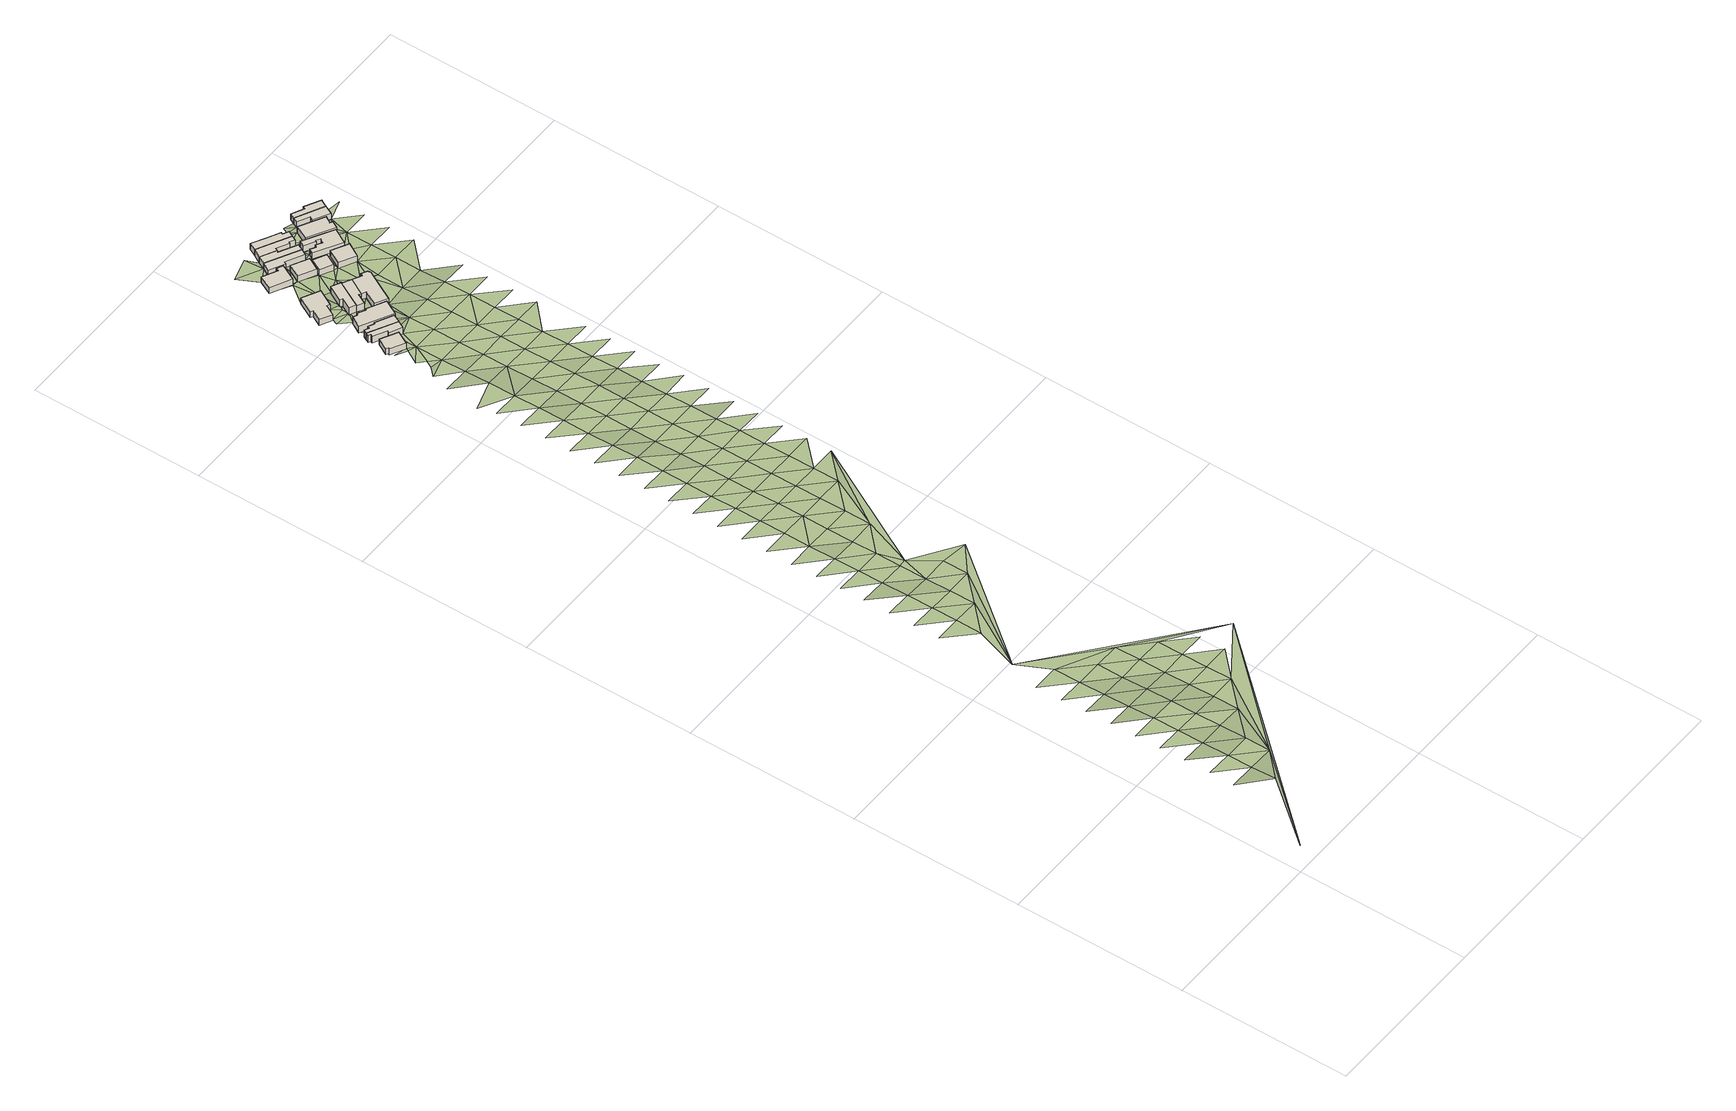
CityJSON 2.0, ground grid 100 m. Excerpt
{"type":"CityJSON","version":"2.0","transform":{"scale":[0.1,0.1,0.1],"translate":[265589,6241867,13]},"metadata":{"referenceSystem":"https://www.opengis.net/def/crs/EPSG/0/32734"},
"CityObjects":{
"building1":{"type":"Building","attributes":{"address":"38 Chatham Road Salt River Cape Town","building":"house","building:levels":"1","footprint":{"type":"Polygon"},"plus_code":"C7XQX4XJ+X5R","ground_height":15.71,"building_height":4.1,"roof_height":19.81},"geometry":[{"type":"Solid","lod":"1","boundaries":[[[[0,1,2,3]],[[1,4,5,2]],[[4,6,7,5]],[[6,8,9,7]],[[8,10,11,9]],[[10,0,3,11]],[[3,2,5,7,9,11]],[[10,8,6,4,1,0]]]]}]},
"building2":{"type":"Building","attributes":{"address":"Chatham Road Salt River Cape Town","building":"house","building:levels":"1","footprint":{"type":"Polygon"},"plus_code":"C7XWXWX2+XMR","ground_height":15.71,"building_height":4.1,"roof_height":19.81},"geometry":[{"type":"Solid","lod":"1","boundaries":[[[[12,13,14,15]],[[13,16,17,14]],[[16,18,19,17]],[[18,20,21,19]],[[20,22,23,21]],[[22,24,25,23]],[[24,26,27,25]],[[26,12,15,27]],[[15,14,17,19,21,23,25,27]],[[26,24,22,20,18,16,13,12]]]]}]},
"building3":{"type":"Building","attributes":{"address":"Chatham Road Salt River Cape Town","building":"house","building:levels":"1","footprint":{"type":"Polygon"},"plus_code":"C8X2XMX4+X6W","ground_height":15.71,"building_height":4.1,"roof_height":19.81},"geometry":[{"type":"Solid","lod":"1","boundaries":[[[[28,29,30,15]],[[29,31,32,30]],[[31,33,34,32]],[[33,35,36,34]],[[35,37,38,36]],[[37,39,40,38]],[[39,41,14,40]],[[41,28,15,14]],[[15,30,32,34,36,38,40,14]],[[41,39,37,35,33,31,29,28]]]]}]},
"building4":{"type":"Building","attributes":{"address":"78 Pope Street Salt River Cape Town","building":"house","building:levels":"1","footprint":{"type":"Polygon"},"plus_code":"C7XPXPXJ+XPX","ground_height":14.35,"building_height":4.1,"roof_height":18.45},"geometry":[{"type":"Solid","lod":"1","boundaries":[[[[42,43,44,45]],[[43,46,47,44]],[[46,48,49,47]],[[48,50,51,49]],[[50,52,53,51]],[[52,54,55,53]],[[54,56,57,55]],[[56,42,45,57]],[[45,44,47,49,51,53,55,57]],[[56,54,52,50,48,46,43,42]]]]}]},
"building5":{"type":"Building","attributes":{"address":"32 Chatham Road Salt River Cape Town","building":"house","building:levels":"1","footprint":{"type":"Polygon"},"plus_code":"C8XCXPX5+XCR","ground_height":14.81,"building_height":4.1,"roof_height":18.91},"geometry":[{"type":"Solid","lod":"1","boundaries":[[[[58,59,60,61]],[[59,62,63,60]],[[62,64,65,63]],[[64,66,67,65]],[[66,68,69,67]],[[68,70,71,69]],[[70,72,73,71]],[[72,58,61,73]],[[61,60,63,65,67,69,71,73]],[[72,70,68,66,64,62,59,58]]]]}]},
"building6":{"type":"Building","attributes":{"address":"Pope Street Salt River Cape Town","building":"house","building:levels":"1","footprint":{"type":"Polygon"},"plus_code":"C8XCX2XQ+XWX","ground_height":14.81,"building_height":4.1,"roof_height":18.91},"geometry":[{"type":"Solid","lod":"1","boundaries":[[[[74,75,76,77,78,79]],[[75,80,81,77,76]],[[80,82,83,81]],[[82,84,85,83]],[[84,86,87,85]],[[86,74,79,78,87]],[[78,77,81,83,85,87]],[[86,84,82,80,75,74]]]]}]},
"building7":{"type":"Building","attributes":{"address":"39 Kingsley Road Salt River Cape Town","building":"house","building:levels":"1","footprint":{"type":"Polygon"},"plus_code":"C7XWX7XM+XVR","ground_height":13.7,"building_height":4.1,"roof_height":17.8},"geometry":[{"type":"Solid","lod":"1","boundaries":[[[[88,89,90,91]],[[89,92,93,90]],[[92,94,95,93]],[[94,96,97,95]],[[96,98,99,97]],[[98,88,91,99]],[[91,90,93,95,97,99]],[[98,96,94,92,89,88]]]]}]},
"building8":{"type":"Building","attributes":{"address":"Pope Street Salt River Cape Town","building":"house","building:levels":"1","footprint":{"type":"Polygon"},"plus_code":"C8XJXHX7+XFX","ground_height":14.31,"building_height":4.1,"roof_height":18.41},"geometry":[{"type":"Solid","lod":"1","boundaries":[[[[100,74,79,101]],[[74,86,102,79]],[[86,103,104,102]],[[103,105,106,104]],[[105,107,108,106]],[[107,100,101,108]],[[101,79,102,104,106,108]],[[107,105,103,86,74,100]]]]}]},
"building9":{"type":"Building","attributes":{"address":"86 Pope Street Salt River Cape Town","building":"house","building:levels":"1","footprint":{"type":"Polygon"},"plus_code":"C8XVXVX5+XCW","ground_height":14.31,"building_height":4.1,"roof_height":18.41},"geometry":[{"type":"Solid","lod":"1","boundaries":[[[[109,110,108,101]],[[110,111,112,108]],[[111,113,114,112]],[[113,115,116,114]],[[115,117,118,116]],[[117,119,120,118]],[[119,121,122,120]],[[121,123,124,122]],[[123,109,101,124]],[[101,108,112,114,116,118,120,122,124]],[[123,121,119,117,115,113,111,110,109]]]]}]},
"building10":{"type":"Building","attributes":{"address":"17 Pope Street Salt River Cape Town","building":"house","building:levels":"1","footprint":{"type":"Polygon"},"plus_code":"C8XHXCX8+XFR","ground_height":13.89,"building_height":4.1,"roof_height":17.99},"geometry":[{"type":"Solid","lod":"1","boundaries":[[[[125,126,127,128]],[[126,129,130,127]],[[129,131,132,130]],[[131,125,128,132]],[[128,127,130,132]],[[131,129,126,125]]]]}]},
"building11":{"type":"Building","attributes":{"address":"37 Kingsley Road Salt River Cape Town","building":"house","building:levels":"1","footprint":{"type":"Polygon"},"plus_code":"C8XCXGXP+X4V","ground_height":13.7,"building_height":4.1,"roof_height":17.8},"geometry":[{"type":"Solid","lod":"1","boundaries":[[[[133,134,135,136]],[[134,137,138,135]],[[137,139,140,138]],[[139,141,142,140]],[[141,143,144,142]],[[143,133,136,144]],[[136,135,138,140,142,144]],[[143,141,139,137,134,133]]]]}]},
"building12":{"type":"Building","attributes":{"address":"35 Kingsley Road Salt River Cape Town","building":"house","building:levels":"1","footprint":{"type":"Polygon"},"plus_code":"C8XMXHX9+XPW","ground_height":13.65,"building_height":4.1,"roof_height":17.75},"geometry":[{"type":"Solid","lod":"1","boundaries":[[[[145,146,147,144]],[[146,148,149,147]],[[148,150,151,149]],[[150,152,153,151]],[[152,154,136,153]],[[154,145,144,136]],[[144,147,149,151,153,136]],[[154,152,150,148,146,145]]]]}]},
"building13":{"type":"Building","attributes":{"address":"19A Pope Street Salt River Cape Town","building":"house","building:levels":"1","footprint":{"type":"Polygon"},"plus_code":"C8XXXPXH+X6W","ground_height":13.89,"building_height":4.1,"roof_height":17.99},"geometry":[{"type":"Solid","lod":"1","boundaries":[[[[155,156,157,158]],[[156,159,160,157]],[[159,161,162,160]],[[161,155,158,162]],[[158,157,160,162]],[[161,159,156,155]]]]}]},
"building14":{"type":"Building","attributes":{"address":"33 Kingsley Road Salt River Cape Town","building":"house","building:levels":"1","footprint":{"type":"Polygon"},"plus_code":"C8XMXCXF+XFX","ground_height":13.65,"building_height":4.1,"roof_height":17.75},"geometry":[{"type":"Solid","lod":"1","boundaries":[[[[152,150,151,153]],[[150,163,164,151]],[[163,165,166,164]],[[165,167,168,166]],[[167,169,170,168]],[[169,171,172,173,170]],[[171,174,175,176,173,172]],[[174,152,153,176,175]],[[153,151,164,166,168,170,173,176]],[[174,171,169,167,165,163,150,152]]]]}]},
"building15":{"type":"Building","attributes":{"address":"31 Kingsley Road Salt River Cape Town","building":"house","building:levels":"1","footprint":{"type":"Polygon"},"plus_code":"C8XQXWXP+XCR","ground_height":13.4,"building_height":4.1,"roof_height":17.5},"geometry":[{"type":"Solid","lod":"1","boundaries":[[[[174,171,172,175]],[[171,177,178,172]],[[177,179,180,178]],[[179,181,182,180]],[[181,183,184,182]],[[183,185,186,184]],[[185,174,175,186]],[[175,172,178,180,182,184,186]],[[185,183,181,179,177,171,174]]]]}]},
"building16":{"type":"Building","attributes":{"address":"26 Chatham Road Salt River Cape Town","building":"house","building:levels":"1","footprint":{"type":"Polygon"},"plus_code":"C9XGXQXV+X6V","ground_height":14.02,"building_height":4.1,"roof_height":18.12},"geometry":[{"type":"Solid","lod":"1","boundaries":[[[[187,188,189,190]],[[188,191,192,189]],[[191,193,194,192]],[[193,187,190,194]],[[190,189,192,194]],[[193,191,188,187]]]]}]},
"building17":{"type":"Building","attributes":{"address":"24 Chatham Road Salt River Cape Town","building":"house","building:levels":"1","footprint":{"type":"Polygon"},"plus_code":"C9XQXXXC+X7V","ground_height":13.89,"building_height":4.1,"roof_height":17.99},"geometry":[{"type":"Solid","lod":"1","boundaries":[[[[195,196,197,198]],[[196,199,200,197]],[[199,201,202,200]],[[201,203,204,202]],[[203,205,206,204]],[[205,207,208,206]],[[207,209,210,208]],[[209,211,212,210]],[[211,213,214,212]],[[213,215,216,214]],[[215,217,218,216]],[[217,195,198,218]],[[198,197,200,202,204,206,208,210,212,214,216,218]],[[217,215,213,211,209,207,205,203,201,199,196,195]]]]}]},
"building18":{"type":"Building","attributes":{"address":"22 Chatham Road Salt River Cape Town","building":"house","building:levels":"1","footprint":{"type":"Polygon"},"plus_code":"C9XWX4X3+X8R","ground_height":13.65,"building_height":4.1,"roof_height":17.75},"geometry":[{"type":"Solid","lod":"1","boundaries":[[[[219,220,221,222]],[[220,223,224,221]],[[223,225,226,224]],[[225,227,228,226]],[[227,229,230,228]],[[229,219,222,230]],[[222,221,224,226,228,230]],[[229,227,225,223,220,219]]]]}]},
"building19":{"type":"Building","attributes":{"address":"20 Chatham Road Salt River Cape Town","building":"house","building:levels":"1","footprint":{"type":"Polygon"},"plus_code":"CCX7XGX5+XFX","ground_height":13.43,"building_height":4.1,"roof_height":17.53},"geometry":[{"type":"Solid","lod":"1","boundaries":[[[[231,232,233,234,235]],[[232,236,237,233]],[[236,238,239,237]],[[238,240,241,239]],[[240,242,243,244,241]],[[242,231,235,234,244,243]],[[234,233,237,239,241,244]],[[242,240,238,236,232,231]]]]}]},
"building20":{"type":"Building","attributes":{"address":"18 Chatham Road Salt River Cape Town","building":"house","building:levels":"1","footprint":{"type":"Polygon"},"plus_code":"CCX7XRXC+XXV","ground_height":13.21,"building_height":4.1,"roof_height":17.31},"geometry":[{"type":"Solid","lod":"1","boundaries":[[[[245,246,243,235]],[[246,247,248,243]],[[247,249,250,248]],[[249,251,252,250]],[[251,253,254,252]],[[253,245,235,254]],[[235,243,248,250,252,254]],[[253,251,249,247,246,245]]]]}]},
"terrain1":{"type":"TINRelief","geometry":[{"type":"CompositeSurface","lod":"1","boundaries":[[[255,256,257]],[[258,259,257]],[[260,261,258]],[[262,263,260]],[[258,257,256]],[[260,258,256]],[[264,265,262]],[[260,266,262]],[[267,268,264]],[[266,260,256]],[[264,262,269]],[[270,271,267]],[[262,266,269]],[[267,264,272]],[[273,270,274]],[[256,255,275]],[[272,264,269]],[[266,256,276]],[[267,277,270]],[[278,274,279]],[[277,267,272]],[[269,266,276]],[[270,280,274]],[[281,282,279]],[[276,272,269]],[[277,280,270]],[[279,274,283]],[[284,277,272]],[[283,274,280]],[[284,272,276]],[[256,285,276]],[[281,279,286]],[[287,280,277]],[[286,279,283]],[[287,277,284]],[[288,281,289]],[[290,283,280]],[[290,280,287]],[[284,276,285]],[[291,292,293]],[[289,281,286]],[[294,286,283]],[[284,285,287]],[[295,291,288]],[[294,283,290]],[[292,296,297]],[[290,287,298]],[[289,286,294]],[[296,299,300]],[[298,287,285]],[[256,275,285]],[[295,292,291]],[[294,290,301]],[[296,292,295]],[[301,290,298]],[[299,302,303]],[[295,288,304]],[[294,305,289]],[[275,288,289]],[[306,299,296]],[[302,307,308]],[[305,294,301]],[[298,285,309]],[[295,306,296]],[[310,302,299]],[[301,298,309]],[[307,311,312]],[[306,310,299]],[[301,313,305]],[[307,302,314]],[[311,315,316]],[[310,314,302]],[[288,317,304]],[[275,289,305]],[[304,306,295]],[[318,311,307]],[[315,319,320]],[[304,310,306]],[[314,318,307]],[[314,310,321]],[[322,315,311]],[[319,323,324]],[[318,322,311]],[[318,314,321]],[[321,310,325]],[[325,310,304]],[[323,326,327]],[[319,315,328]],[[322,329,315]],[[323,319,328]],[[326,330,331]],[[315,329,328]],[[332,318,321]],[[318,332,322]],[[321,325,317]],[[325,304,317]],[[326,323,333]],[[330,334,335]],[[329,322,332]],[[328,333,323]],[[326,336,330]],[[334,337,338]],[[328,329,339]],[[333,336,326]],[[339,329,332]],[[334,330,340]],[[337,341,342]],[[343,333,328]],[[336,340,330]],[[343,328,339]],[[337,334,344]],[[341,345,346]],[[347,336,333]],[[340,344,334]],[[347,333,343]],[[337,348,341]],[[332,321,349]],[[345,350,351]],[[339,332,352]],[[340,336,353]],[[344,348,337]],[[353,336,347]],[[345,341,354]],[[343,339,352]],[[350,355,356]],[[357,344,340]],[[348,354,341]],[[347,343,352]],[[357,340,353]],[[350,345,358]],[[355,359,360]],[[361,348,344]],[[354,358,345]],[[353,347,362]],[[361,344,357]],[[350,363,355]],[[359,364,365]],[[362,347,352]],[[332,349,352]],[[354,348,366]],[[358,363,350]],[[357,353,367]],[[366,348,361]],[[368,369,364]],[[359,355,370]],[[353,362,367]],[[371,358,354]],[[363,370,355]],[[372,361,357]],[[371,354,366]],[[364,359,373]],[[374,375,368]],[[357,367,372]],[[376,363,358]],[[352,349,362]],[[370,373,359]],[[377,366,361]],[[376,358,371]],[[378,379,380]],[[372,377,361]],[[374,380,379]],[[370,363,381]],[[367,362,382]],[[368,364,383]],[[373,384,364]],[[366,385,371]],[[380,386,378]],[[381,363,376]],[[372,367,382]],[[374,368,383]],[[377,385,366]],[[383,364,384]],[[387,388,386]],[[370,389,373]],[[390,391,392]],[[388,387,392]],[[380,387,386]],[[376,371,393]],[[370,381,389]],[[394,380,374]],[[377,372,395]],[[387,390,392]],[[385,393,371]],[[373,396,384]],[[394,374,383]],[[397,398,399]],[[398,397,0]],[[387,0,390]],[[381,376,400]],[[35,401,37]],[[396,373,389]],[[380,402,387]],[[403,385,377]],[[393,400,376]],[[31,404,35]],[[387,405,0]],[[384,406,383]],[[394,402,380]],[[405,398,0]],[[31,35,33]],[[407,389,381]],[[406,384,396]],[[393,385,408]],[[409,410,411]],[[400,407,381]],[[409,411,412]],[[387,413,405]],[[414,404,31]],[[415,394,383]],[[402,413,387]],[[412,416,417]],[[410,418,419]],[[420,396,389]],[[412,417,409]],[[415,383,406]],[[410,421,418]],[[421,410,409]],[[400,393,422]],[[407,420,389]],[[423,414,31]],[[424,409,417]],[[425,402,394]],[[426,427,405]],[[428,429,417]],[[424,417,429]],[[430,418,421]],[[426,405,413]],[[406,396,431]],[[409,432,421]],[[425,394,415]],[[427,426,423]],[[421,432,430]],[[433,407,400]],[[56,418,430]],[[434,424,429]],[[420,431,396]],[[414,423,426]],[[413,402,435]],[[429,113,434]],[[56,436,437]],[[438,415,406]],[[435,402,425]],[[429,62,113]],[[439,436,440]],[[62,414,426]],[[430,441,56]],[[442,420,407]],[[431,438,406]],[[113,111,434]],[[443,426,413]],[[133,444,88]],[[445,434,110]],[[62,446,113]],[[436,56,447]],[[426,115,62]],[[111,110,434]],[[446,115,113]],[[448,425,415]],[[413,435,443]],[[88,98,134]],[[440,436,447]],[[62,115,446]],[[133,88,134]],[[431,420,449]],[[438,448,415]],[[156,56,441]],[[444,133,450]],[[56,156,447]],[[96,134,98]],[[115,426,451]],[[447,452,440]],[[453,435,425]],[[451,426,443]],[[454,441,74]],[[134,96,137]],[[440,452,94]],[[455,438,431]],[[453,425,448]],[[454,156,441]],[[94,137,96]],[[450,133,152]],[[447,156,126]],[[74,109,454]],[[452,137,94]],[[137,452,139]],[[456,115,451]],[[443,435,457]],[[458,448,438]],[[435,453,459]],[[454,109,121]],[[117,115,456]],[[454,460,156]],[[156,155,126]],[[139,452,461]],[[109,123,121]],[[451,443,457]],[[435,459,457]],[[462,454,121]],[[129,126,155]],[[452,129,461]],[[460,454,462]],[[453,448,463]],[[155,464,129]],[[456,465,117]],[[456,451,466]],[[465,119,117]],[[464,461,129]],[[467,468,469]],[[460,462,161]],[[463,459,453]],[[469,470,467]],[[121,119,471]],[[161,464,155]],[[121,471,462]],[[457,466,451]],[[472,461,464]],[[461,472,143]],[[469,468,473]],[[465,471,119]],[[161,462,193]],[[472,199,143]],[[161,193,464]],[[143,199,473]],[[459,474,457]],[[465,456,475]],[[199,472,476]],[[466,477,456]],[[478,469,473]],[[479,469,478]],[[473,199,196]],[[472,480,476]],[[196,478,473]],[[481,464,193]],[[199,476,482]],[[471,465,475]],[[456,477,475]],[[483,478,196]],[[484,478,483]],[[476,485,482]],[[486,466,457]],[[482,487,488]],[[487,482,485]],[[179,489,181]],[[193,490,481]],[[491,484,483]],[[181,489,492]],[[196,195,483]],[[489,484,491]],[[493,477,466]],[[490,471,494]],[[491,492,489]],[[475,494,471]],[[492,491,495]],[[492,495,496]],[[481,490,497]],[[483,195,498]],[[475,477,499]],[[494,497,490]],[[495,231,496]],[[497,195,481]],[[491,238,495]],[[475,499,494]],[[225,238,491]],[[497,498,195]],[[236,495,238]],[[498,497,220]],[[225,223,220]],[[500,497,494]],[[497,240,220]],[[225,240,238]],[[240,225,220]],[[240,497,501]],[[247,502,503]],[[504,242,240]]]}]}
},
"vertices":[
[326,5737,27],[232,5788,27],[232,5788,68],[326,5737,68],[196,5723,27],[196,5723,68],[210,5716,27],[210,5716,68],[205,5708,27],[205,5708,68],[286,5664,27],[286,5664,68],
[386,5781,21],[227,5864,21],[227,5864,68],[386,5781,68],[217,5846,21],[217,5846,68],[231,5839,21],[231,5839,68],[224,5826,21],[224,5826,68],[299,5787,21],[299,5787,68],[293,5776,21],[293,5776,68],[363,5739,21],[363,5739,68],
[386,5781,18],[407,5824,18],[407,5824,68],[308,5875,18],[308,5875,68],[304,5867,18],[304,5867,68],[269,5885,18],[269,5885,68],[263,5873,18],[263,5873,68],[239,5885,18],[239,5885,68],[227,5864,18],
[243,6276,13],[193,6182,13],[193,6182,54],[243,6276,54],[207,6174,13],[207,6174,54],[176,6115,13],[176,6115,54],[242,6079,13],[242,6079,54],[274,6139,13],[274,6139,54],[290,6131,13],[290,6131,54],[340,6224,13],[340,6224,54],
[249,5925,13],[426,5832,13],[426,5832,59],[249,5925,59],[470,5916,13],[470,5916,59],[365,5971,13],[365,5971,59],[361,5963,13],[361,5963,59],[316,5987,13],[316,5987,59],[310,5976,13],[310,5976,59],[283,5989,13],[283,5989,59],
[440,6173,10],[390,6199,10],[390,6199,54],[390,6199,59],[440,6173,59],[440,6173,54],[341,6108,10],[341,6108,59],[354,6101,10],[354,6101,59],[321,6041,10],[321,6041,59],[359,6021,10],[359,6021,59],
[250,6521,7],[211,6445,7],[211,6445,48],[250,6521,48],[328,6386,7],[328,6386,48],[375,6478,7],[375,6478,48],[341,6495,7],[341,6495,48],[333,6479,7],[333,6479,48],
[494,6145,10],[494,6145,54],[359,6021,54],[397,6000,10],[397,6000,54],[428,6056,10],[428,6056,54],[441,6049,10],[441,6049,54],
[494,6145,13],[441,6049,13],[465,6036,13],[465,6036,54],[423,5958,13],[423,5958,54],[493,5921,13],[493,5921,54],[588,6099,13],[588,6099,54],[584,6115,13],[584,6115,54],[551,6133,13],[551,6133,54],[543,6119,13],[543,6119,54],
[358,6377,9],[452,6328,9],[452,6328,50],[358,6377,50],[490,6400,9],[490,6400,50],[396,6450,9],[396,6450,50],
[333,6566,7],[306,6519,7],[306,6519,48],[333,6566,48],[393,6475,7],[393,6475,48],[399,6486,7],[399,6486,48],[500,6434,7],[500,6434,48],[518,6468,7],[518,6468,48],
[518,6468,4],[535,6501,4],[535,6501,48],[435,6554,4],[435,6554,48],[442,6564,4],[442,6564,48],[354,6610,4],[354,6610,48],[333,6566,4],
[489,6385,9],[453,6316,9],[453,6316,50],[489,6385,50],[525,6278,9],[525,6278,50],[562,6347,9],[562,6347,50],
[449,6577,4],[449,6577,48],[518,6541,4],[518,6541,48],[522,6549,4],[522,6549,48],[551,6534,4],[551,6534,48],[565,6560,4],[565,6560,45],[565,6560,48],[381,6658,4],[381,6658,45],[381,6658,48],
[584,6593,4],[584,6593,45],[550,6611,4],[550,6611,45],[556,6621,4],[556,6621,45],[488,6656,4],[488,6656,45],[404,6702,4],[404,6702,45],
[550,6269,9],[642,6219,9],[642,6219,51],[550,6269,51],[686,6299,9],[686,6299,51],[594,6349,9],[594,6349,51],
[727,6412,7],[558,6507,7],[558,6507,50],[727,6412,50],[541,6476,7],[541,6476,50],[603,6441,7],[603,6441,50],[606,6446,7],[606,6446,50],[629,6432,7],[629,6432,50],[617,6411,7],[617,6411,50],[580,6432,7],[580,6432,50],[572,6419,7],[572,6419,50],[542,6436,7],[542,6436,50],[528,6412,7],[528,6412,50],[679,6327,7],[679,6327,50],
[742,6418,4],[762,6456,4],[762,6456,48],[742,6418,48],[748,6464,4],[748,6464,48],[770,6503,4],[770,6503,48],[632,6578,4],[632,6578,48],[590,6501,4],[590,6501,48],
[672,6629,4],[658,6600,4],[658,6600,45],[672,6629,45],[672,6629,43],[724,6566,4],[724,6566,45],[714,6547,4],[714,6547,45],[805,6498,4],[805,6498,45],[830,6547,4],[830,6547,43],[830,6547,45],
[672,6629,1],[830,6547,1],[853,6590,1],[853,6590,43],[764,6637,1],[764,6637,43],[756,6623,1],[756,6623,43],[688,6658,1],[688,6658,43],
[5,5,186],[474,530,145],[324,385,162],[324,530,150],[173,530,154],[324,675,150],[173,675,154],[324,830,144],[173,830,148],[324,980,139],[173,980,142],[474,675,145],[324,1130,136],[173,1130,138],[474,830,139],[324,1280,129],[173,1280,134],[474,980,136],[173,1430,126],[324,1430,122],[1092,1199,119],[624,830,133],[474,1130,132],[173,1580,117],[324,1580,116],[474,1280,125],[324,1735,113],[173,1735,113],[474,1430,116],[624,980,128],[774,980,128],[474,1580,115],[624,1130,122],[234,1926,108],[624,1580,112],[624,1280,117],[324,2180,98],[324,2330,97],[173,2330,100],[624,1430,116],[474,2330,93],[324,2480,94],[173,2480,98],[774,1130,122],[324,2630,92],[173,2630,97],[774,1280,117],[324,2785,87],[173,2785,93],[624,2480,89],[774,1430,116],[474,2480,89],[324,2930,84],[173,2930,87],[924,1130,121],[474,2630,85],[324,3075,81],[173,3075,84],[924,1280,115],[474,2785,82],[324,3230,75],[173,3230,76],[780,2610,85],[474,2930,81],[324,3380,75],[173,3380,76],[517,2788,82],[474,3075,77],[324,3530,75],[173,3530,73],[624,2630,85],[324,3680,70],[173,3680,72],[474,3380,74],[474,3230,74],[324,3830,66],[173,3830,70],[624,3075,77],[474,3530,71],[324,3980,66],[173,3980,70],[474,3680,67],[324,4125,65],[173,4125,69],[624,3230,74],[474,3830,64],[324,4280,66],[173,4280,67],[624,3380,74],[474,3980,62],[324,4430,63],[173,4430,65],[624,3530,71],[474,4125,59],[924,3530,64],[324,4580,57],[173,4580,59],[774,3380,71],[624,3680,67],[474,4280,54],[324,4730,57],[173,4730,59],[624,3830,64],[474,4430,53],[324,4880,52],[173,4880,56],[624,3980,62],[774,3530,67],[474,4580,52],[324,5030,49],[173,5030,50],[624,4125,59],[774,3680,65],[324,5185,44],[149,5130,44],[474,4730,52],[624,4280,54],[774,3830,63],[474,4880,47],[324,5330,38],[173,5330,41],[624,4430,53],[774,3980,62],[252,5486,33],[204,5440,36],[324,5475,33],[624,4580,52],[924,3680,63],[474,5185,35],[474,5030,41],[774,4125,58],[274,5526,33],[324,5630,30],[232,5567,32],[624,4730,52],[286,5664,30],[214,5681,32],[277,5646,30],[774,4280,53],[474,5330,33],[924,3830,61],[624,4880,47],[232,5788,30],[293,5776,27],[299,5787,27],[774,4430,50],[239,5885,21],[474,5475,29],[924,3980,58],[249,5925,18],[363,5739,27],[624,5030,41],[774,4580,45],[924,4125,53],[321,6041,18],[242,6079,21],[228,6044,21],[283,5989,18],[474,5630,27],[426,5832,23],[624,5185,35],[310,5976,18],[316,5987,18],[290,6131,18],[274,6139,18],[774,4730,45],[324,6080,18],[924,4280,53],[407,5824,23],[359,6021,18],[624,5330,33],[474,5780,23],[386,5781,27],[361,5963,18],[365,5971,18],[341,6108,18],[774,4880,42],[354,6101,18],[924,4430,54],[397,6000,18],[624,5475,29],[324,6380,10],[243,6276,15],[774,5030,39],[211,6445,10],[328,6386,10],[390,6199,13],[924,4580,40],[624,5630,27],[190,6639,7],[428,6056,13],[474,5930,13],[358,6377,10],[774,5185,33],[924,4730,40],[324,6680,4],[624,5780,23],[396,6450,10],[774,5330,29],[474,6230,10],[924,4880,37],[624,5930,13],[774,5630,22],[924,5030,36],[774,5475,25],[525,6278,10],[500,6434,9],[550,6269,10],[924,5330,28],[528,6412,9],[624,6080,13],[774,5780,20],[442,6564,7],[435,6554,7],[518,6541,7],[449,6577,7],[642,6219,10],[542,6436,9],[535,6501,7],[924,5475,25],[774,6080,11],[580,6432,9],[774,5930,11],[551,6534,7],[522,6549,7],[572,6419,9],[679,6327,9],[603,6441,9],[590,6501,7],[565,6560,7],[617,6411,9],[924,5630,21],[629,6432,9],[606,6446,9],[584,6593,7],[686,6299,10],[632,6578,7],[597,6616,4],[924,5780,16],[774,6230,9],[658,6600,7],[616,6650,4],[774,6380,6],[742,6418,7],[924,6080,11],[924,6230,9],[924,6380,5],[809,6627,2],[764,6637,2],[924,6535,1]
]}
